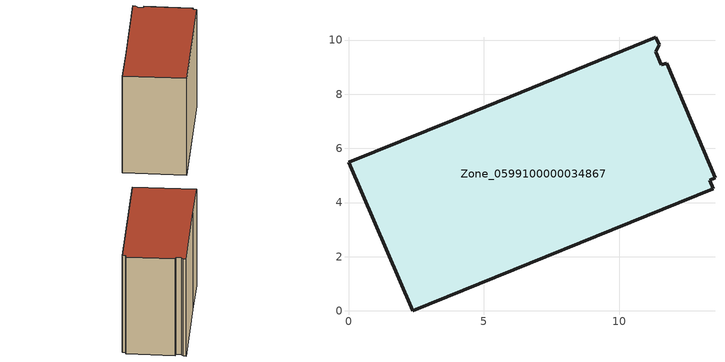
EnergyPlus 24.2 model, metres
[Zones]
Zone_0599100000034867
 floor ground (C_G): 2.37,0 0,5.5 3.86,7.04 11.35,10.11 11.47,9.82 11.33,9.56 11.54,9.09 11.75,9.15 13.53,4.91 13.33,4.83 13.47,4.51 z0
 wall outside (C_F): 11.35,10.11 3.86,7.04 0,5.5 2.37,0 13.47,4.51 13.33,4.83 13.53,4.91 11.75,9.15 11.54,9.09 11.33,9.56 11.47,9.82 11.35,10.11 z0:10.63
 roof outside (C_R): 2.37,0 13.47,4.51 13.33,4.83 13.53,4.91 11.75,9.15 11.54,9.09 11.33,9.56 11.47,9.82 11.35,10.11 3.86,7.04 0,5.5 z10.63
[BUILDING]
Pand.0599100000034867: North Axis=0; Terrain=City; Loads Convergence Tolerance Value=0.04; Temperature Convergence Tolerance Value=0.4; Solar Distribution=FullExterior; Maximum Number of Warmup Days=25; Minimum Number of Warmup Days=1
[Site:Location]
Rotterdam.The.Hague.AP_ZH_NLD Design_Conditions: Latitude=51.96; Longitude=4.45; Time Zone=1; Elevation=-4.5
[SITE:GROUNDTEMPERATURE:BUILDINGSURFACE]
18, 18, 18, 18, 18, 18, 18, 18, 18, 18, 18, 18
[MATERIAL] Thermal Absorptance=0.9; Solar Absorptance=0.7; Visible Absorptance=0.7
Name | Roughness | Thickness | Conductivity | Density | Specific Heat
G.TI.1946 | MediumSmooth | 0.15 | 1 | 540 | 1210
F.TI.1946 | Rough | 0.3 | 0.857143 | 1920 | 840
R.TI.1946 | MediumRough | 0.2 | 0.1 | 1500 | 1000
[CONSTRUCTION]
C_G: G.TI.1946
C_F: F.TI.1946
C_R: R.TI.1946
[ZONE]
Zone_0599100000034867: Type=1; Multiplier=1; Ceiling Height=Autocalculate; Volume=Autocalculate; Floor Area=autocalculate; Part of Total Floor Area=Yes
[ZONEINFILTRATION:DESIGNFLOWRATE]
Infil_Zone_0599100000034867: Zone or ZoneList or Space or SpaceList=Zone_0599100000034867; Schedule=AlwaysOn; Design Flow Rate Calculation Method=Flow/Area; Flow Rate per Floor Area=0.003; Constant Term Coefficient=1; Temperature Term Coefficient=0; Velocity Term Coefficient=0; Velocity Squared Term Coefficient=0
[HVACTEMPLATE:ZONE:IDEALLOADSAIRSYSTEM]
Zone_0599100000034867: Maximum Heating Supply Air Temperature=50; Minimum Cooling Supply Air Temperature=13; Maximum Heating Supply Air Humidity Ratio=0.0156; Minimum Cooling Supply Air Humidity Ratio=0.0077; Heating Limit=NoLimit; Cooling Limit=NoLimit; Dehumidification Control Type=ConstantSensibleHeatRatio; Cooling Sensible Heat Ratio=0.7; Dehumidification Setpoint=60; Humidification Control Type=None; Humidification Setpoint=30; Outdoor Air Method=None; Outdoor Air Flow Rate per Person=0.00944; Outdoor Air Flow Rate per Zone Floor Area=0; Outdoor Air Flow Rate per Zone=0; Demand Controlled Ventilation Type=None; Outdoor Air Economizer Type=NoEconomizer; Heat Recovery Type=None; Sensible Heat Recovery Effectiveness=0.7; Latent Heat Recovery Effectiveness=0.65
[ZONECONTROL:THERMOSTAT]
ThermostatControl_Zone_0599100000034867: Zone or ZoneList=Zone_0599100000034867; Control Type Schedule=DualSetpointControlType; Control 1=Thermostat_Zone_0599100000034867; Temperature Difference Between Cutout And Setpoint=0
[THERMOSTATSETPOINT:DUALSETPOINT]
Thermostat_Zone_0599100000034867: Heating Setpoint Temperature Schedule=HeatingSetpoint_Zone_0599100000034867; Cooling Setpoint Temperature Schedule=CoolingSetpoint_Zone_0599100000034867
[SCHEDULE:COMPACT]
HeatingSetpoint_Zone_0599100000034867: Through: 12/31, For: AllDays, Until: 24:00, 21
CoolingSetpoint_Zone_0599100000034867: Through: 12/31, For: AllDays, Until: 24:00, 24
DualSetpointControlType: Through: 12/31, For: AllDays, Until: 24:00, 4
AlwaysOn: Through: 12/31, For: AllDays, Until: 24:00, 1
